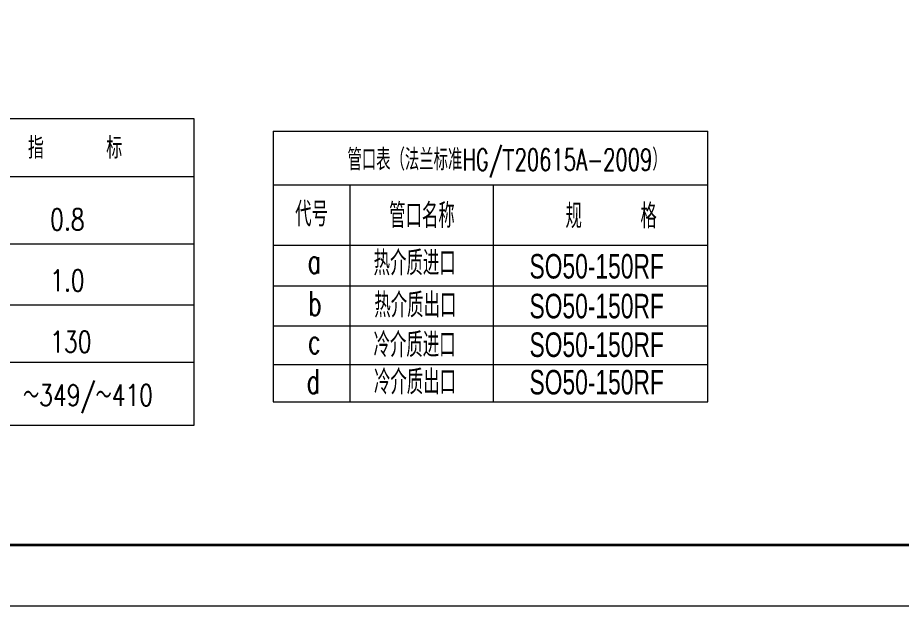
# Model space of a CAD drawing. Header units: millimetres. Extents: x 3189 to 3783, y 1029 to 1449.
# Drawn here: x 3439.8 to 3584.2, y 1028.9 to 1125 of the extents above; entities that cross this region are included whole.
import ezdxf

# ---------------------------------------------------------------- set-up
doc = ezdxf.new("R2010")
doc.units = ezdxf.units.MM
doc.layers.add('1', color=1, linetype='Continuous', lineweight=18, true_color=0xff0000)
doc.layers.add('2', color=2, linetype='Continuous', lineweight=18, true_color=0xffff00)
doc.layers.add('粗实线层', color=7, linetype='Continuous', lineweight=35)
doc.styles.add('HZ', font='txt.shx', dxfattribs={"width": 0.67, "bigfont": 'hztxt.shx'})
doc.styles.add('标准', font='', dxfattribs={"width": 0.667})
doc.styles.get('标准').set_extended_font_data('宋体')

msp = doc.modelspace()

# ---------------------------------------------------------------- linework, layer by layer
at = {"layer": '1', "linetype": 'ByBlock'}
for p, q in [((3392.11683, 1108.55699), (3468.62894, 1108.55699)), ((3468.62894, 1108.55699), (3468.62894, 1058.43052)), ((3468.62894, 1058.43052), (3392.11683, 1058.43052)), ((3468.62894, 1058.43052), (3392.11683, 1058.43052)), ((3468.62894, 1058.43052), (3392.11683, 1058.43052)), ((3468.62894, 1058.43052), (3392.11683, 1058.43052))]:
    msp.add_line(p, q, dxfattribs=at)
at = {"layer": '1'}
for p, q in [((3481.56872, 1106.48934), (3481.56872, 1062.3112)), ((3481.56872, 1106.48934), (3552.61941, 1106.48934)), ((3552.61941, 1062.3112), (3552.61941, 1106.48934)), ((3481.56872, 1062.3112), (3552.61941, 1062.3112))]:
    msp.add_line(p, q, dxfattribs=at)
at = {"layer": '2', "linetype": 'ByBlock', "ltscale": 0.5}
for p, q in [((3468.62894, 1099.01474), (3392.11683, 1099.01474)), ((3468.62894, 1088.06072), (3392.11683, 1088.06072)), ((3468.62894, 1078.11555), (3392.11683, 1078.11555)), ((3468.62894, 1068.75134), (3392.11683, 1068.75134))]:
    msp.add_line(p, q, dxfattribs=at)
at = {"layer": '2'}
for p, q in [((3481.56872, 1097.70685), (3552.61941, 1097.70685)), ((3494.13787, 1062.3112), (3494.13787, 1097.70685)), ((3517.56447, 1062.3112), (3517.56447, 1097.70685)), ((3481.56872, 1087.88442), (3552.61941, 1087.88442)), ((3481.56872, 1081.22696), (3552.61941, 1081.22696)), ((3481.56872, 1074.73337), (3552.61941, 1074.73337)), ((3481.56872, 1068.42813), (3552.61941, 1068.42813))]:
    msp.add_line(p, q, dxfattribs=at)
at = {"layer": '2', "ltscale": 0.5}
msp.add_lwpolyline([(3189.02949, 1448.9394), (3783.02949, 1448.9394), (3783.02949, 1028.9394), (3189.02949, 1028.9394)], close=True, dxfattribs=at)
at = {"layer": '粗实线层'}
msp.add_lwpolyline([(3773.02949, 1038.9394), (3214.02949, 1038.9394), (3214.02949, 1438.9394), (3773.02949, 1438.9394)], close=True, dxfattribs=at)

# ---------------------------------------------------------------- texts
at = {"layer": '2', "linetype": 'ByBlock', "ltscale": 0.5, "style": 'HZ', "width": 0.75}
for s, p in [('指    标 ', (3441.49889, 1102.00341)), ('0.8', (3445.14515, 1090.30787)), ('1.0', (3445.14515, 1080.36271)), ('130', (3445.14515, 1070.36527)), ('～349/～410', (3440.72449, 1061.6367))]:
    msp.add_text(s, height=3.5, dxfattribs=at).set_placement(p)
at = {"layer": '2'}
for s, insert, char_height, width, attachment_point, style in [('管口表（法兰标准HG/{\\fArial|b0|i0|c0|p32;T}20615A-2009）', (3493.72391, 1103.58486), 3.5, 54.0663866, 1, 'HZ'), ('\\T1;代号', (3485.16885, 1090.93939), 4, 8.04, 7, 'HZ'), ('\\T1;管口名称', (3500.51971, 1090.70162), 4, 16.08, 7, 'HZ'), ('\\T1;规    格', (3529.33438, 1090.6161), 4, 24.187, 7, 'HZ'), ('\\T1;热介质进口', (3497.99293, 1082.94925), 4, 20.167, 7, 'HZ'), ('\\T1;a', (3487.21822, 1083.27387), 4, 6.7957143, 7, 'HZ'), ('{\\fArial|b0|i0|c0|p32;SO50-150RF}', (3523.45675, 1082.3814), 4, 49.1971429, 7, '标准'), ('\\T1;b', (3487.32775, 1076.39425), 4, 8.7291429, 7, 'HZ'), ('\\T1;热介质出口', (3498.10903, 1076.07084), 4, 20.1, 7, 'HZ'), ('{\\fArial|b0|i0|c0|p32;SO50-150RF}', (3523.45675, 1075.88781), 4, 49.1971429, 7, '标准'), ('\\T1;c', (3487.26276, 1070.14744), 4, 10.6242857, 7, 'HZ'), ('\\T1;冷介质进口', (3497.97398, 1069.60059), 4, 20.167, 7, 'HZ'), ('{\\fArial|b0|i0|c0|p32;SO50-150RF}', (3523.45675, 1069.58257), 4, 49.1971429, 7, '标准'), ('\\T1;d', (3487.0401, 1063.67125), 4, 6.8914286, 7, 'HZ'), ('\\T1;冷介质出口', (3498.04809, 1063.52533), 4, 20.1, 7, 'HZ'), ('{\\fArial|b0|i0|c0|p32;SO50-150RF}', (3523.45675, 1063.46564), 4, 49.1971429, 7, '标准')]:
    msp.add_mtext(s, dxfattribs=dict(at, insert=insert, char_height=char_height, width=width, attachment_point=attachment_point, style=style))

doc.saveas('drawing.dxf')
